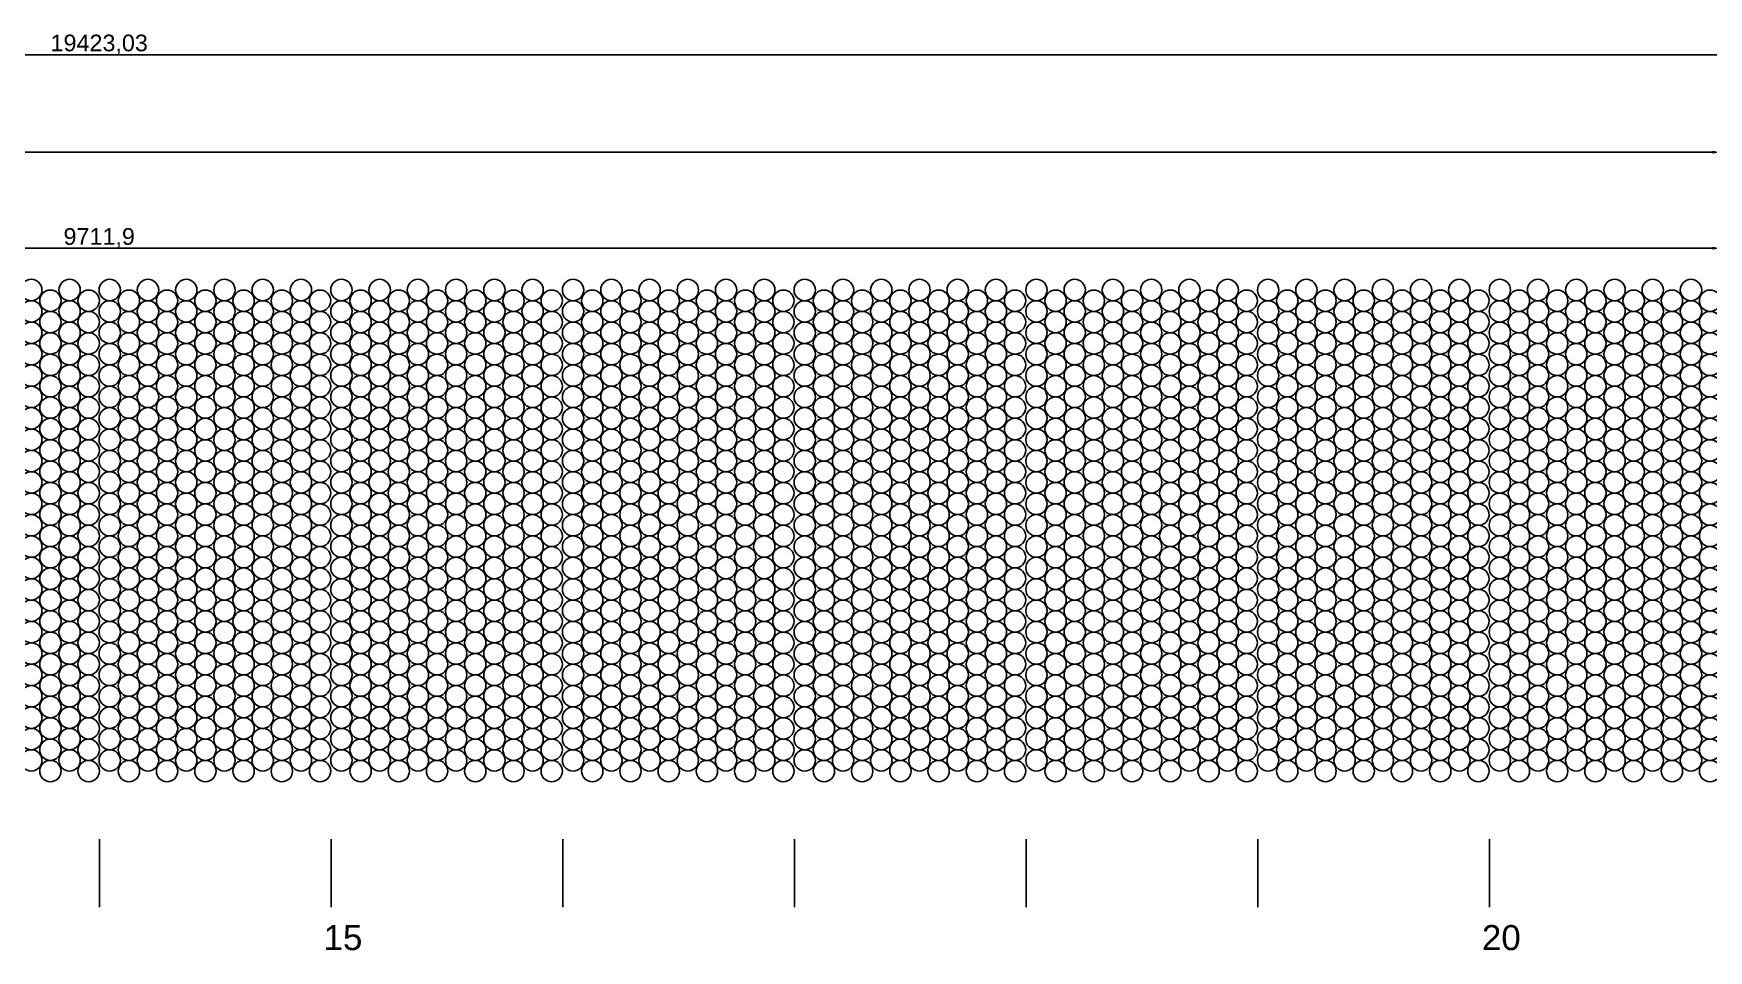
# Model space of a CAD drawing. Header units: millimetres. Extents: x -918 to 51042, y -35619 to 21649.
# Drawn here: x 12064 to 17080, y -26875 to -24131 of the extents above; entities that cross this region are included whole.
import ezdxf

# ---------------------------------------------------------------- set-up
doc = ezdxf.new("R2010")
doc.units = ezdxf.units.MM
doc.layers.add('для лазера', color=7, linetype='Continuous')
doc.styles.get("Standard").update_dxf_attribs({"font": 'arial.ttf'})
doc.dimstyles.new('ISO-25', dxfattribs={"dimtxt": 2.5, "dimasz": 2.5, "dimexe": 1.25, "dimexo": 0.625, "dimtad": 1, "dimtxsty": 'Standard', "dimcen": 2.5, "dimadec": 0, "dimazin": 0, "dimtfac": 1, "dimtmove": 0, "dimatfit": 3, "dimfxl": 1, "dimarcsym": 0})

# ---------------------------------------------------------------- blocks, each defined once
blk = doc.blocks.new('*D32')
at = {"layer": 'Defpoints', "color": 0, "transparency": 16777216}
for p in [(17116.5, -24773.3), (7404.6, -24898.4), (17116.5, -24930.5)]:
    blk.add_point(p, dxfattribs=at)
at = {"layer": 'для лазера', "color": 0, "lineweight": -2, "transparency": 16777216}
for p, q in [((7404.6, -24897.7), (7404.6, -24772.1)), ((7429.6, -24773.3), (17091.5, -24773.3)), ((17116.5, -24929.8), (17116.5, -24772.1))]:
    blk.add_line(p, q, dxfattribs=at)
at = {"layer": 'для лазера', "color": 0, "transparency": 16777216}
for points in [[(7429.6, -24769.2), (7429.6, -24777.5), (7404.6, -24773.3)], [(17091.5, -24769.2), (17091.5, -24777.5), (17116.5, -24773.3)]]:
    blk.add_solid(points, dxfattribs=at)
at = {"layer": 'для лазера', "color": 0, "transparency": 16777216, "insert": (12260.5, -24742.7), "char_height": 50, "attachment_point": 5}
blk.add_mtext('9711,9', dxfattribs=at)
blk = doc.blocks.new('*D33')
at = {"layer": 'Defpoints', "color": 0, "transparency": 16777216}
for p in [(2549, -24486.1), (2549, -24898.3), (17116.5, -24930.4)]:
    blk.add_point(p, dxfattribs=at)
at = {"layer": 'для лазера', "color": 0, "lineweight": -2, "transparency": 16777216}
for p, q in [((2549, -24897.7), (2549, -24484.8)), ((17091.5, -24486.1), (2574, -24486.1)), ((17116.5, -24929.7), (17116.5, -24484.8))]:
    blk.add_line(p, q, dxfattribs=at)
at = {"layer": 'для лазера', "color": 0, "transparency": 16777216}
for points in [[(2574, -24481.9), (2574, -24490.2), (2549, -24486.1)], [(17091.5, -24481.9), (17091.5, -24490.2), (17116.5, -24486.1)]]:
    blk.add_solid(points, dxfattribs=at)
at = {"layer": 'для лазера', "color": 0, "transparency": 16777216, "insert": (9832.7, -24455.4), "char_height": 50, "attachment_point": 5}
blk.add_mtext('14567,46', dxfattribs=at)
blk = doc.blocks.new('*D37')
at = {"layer": 'Defpoints', "color": 0, "transparency": 16777216}
for p in [(2549, -24194.1), (2549, -24898.3), (21972, -24930.4)]:
    blk.add_point(p, dxfattribs=at)
at = {"layer": 'для лазера', "color": 0, "lineweight": -2, "transparency": 16777216}
for p, q in [((2549, -24897.7), (2549, -24192.9)), ((21947, -24194.1), (2574, -24194.1)), ((21972, -24929.7), (21972, -24192.9))]:
    blk.add_line(p, q, dxfattribs=at)
at = {"layer": 'для лазера', "color": 0, "transparency": 16777216}
for points in [[(2574, -24190), (2574, -24198.3), (2549, -24194.1)], [(21947, -24190), (21947, -24198.3), (21972, -24194.1)]]:
    blk.add_solid(points, dxfattribs=at)
at = {"layer": 'для лазера', "color": 0, "transparency": 16777216, "insert": (12260.5, -24163.5), "char_height": 50, "attachment_point": 5}
blk.add_mtext('19423,03', dxfattribs=at)

msp = doc.modelspace()

# ---------------------------------------------------------------- linework, layer by layer
at = {"layer": 'для лазера'}
for p, q in [((12261.664, -26541.836), (12261.664, -26745.308)), ((12955.425, -26541.836), (12955.425, -26745.308)), ((13649.187, -26541.836), (13649.187, -26745.308)), ((14342.949, -26541.836), (14342.949, -26745.308)), ((15036.71, -26541.836), (15036.71, -26745.308)), ((15730.472, -26541.836), (15730.472, -26745.308)), ((16424.234, -26541.836), (16424.234, -26745.308))]:
    msp.add_line(p, q, dxfattribs=at)
at = {"layer": 'для лазера', "color": 30, "true_color": 0xf26722}
for centre in [(12057.136, -24898.364), (12171.636, -24898.364), (12292.131, -24898.364), (12406.631, -24898.364), (12521.131, -24898.364), (12635.631, -24898.364), (12750.131, -24898.364), (12864.631, -24898.364), (12985.893, -24898.364), (13100.393, -24898.364), (13214.893, -24898.364), (13329.393, -24898.364), (13443.893, -24898.364), (13558.393, -24898.364), (13679.654, -24898.364), (13794.154, -24898.364), (13908.654, -24898.364), (14023.154, -24898.364), (14137.654, -24898.364), (14252.154, -24898.364), (14373.416, -24898.364), (14487.916, -24898.364), (14602.416, -24898.364), (14716.916, -24898.364), (14831.416, -24898.364), (14945.916, -24898.364), (15067.178, -24898.364), (15181.678, -24898.364), (15296.178, -24898.364), (15410.678, -24898.364), (15525.178, -24898.364), (15639.678, -24898.364), (15760.939, -24898.364), (15875.439, -24898.364), (15989.939, -24898.364), (16104.439, -24898.364), (16218.939, -24898.364), (16333.439, -24898.364), (16454.701, -24898.364), (16569.201, -24898.364), (16683.701, -24898.364), (16798.201, -24898.364), (16912.701, -24898.364), (17027.201, -24898.364), (12114.397, -24930.364), (12228.897, -24930.364), (12349.393, -24930.364), (12463.893, -24930.364), (12578.393, -24930.364), (12692.893, -24930.364), (12807.393, -24930.364), (12921.893, -24930.364), (13043.154, -24930.364), (13157.654, -24930.364), (13272.154, -24930.364), (13386.654, -24930.364), (13501.154, -24930.364), (13615.654, -24930.364), (13736.916, -24930.364), (13851.416, -24930.364), (13965.916, -24930.364), (14080.416, -24930.364), (14194.916, -24930.364), (14309.416, -24930.364), (14430.678, -24930.364), (14545.178, -24930.364), (14659.678, -24930.364), (14774.178, -24930.364), (14888.678, -24930.364), (15003.178, -24930.364), (15124.439, -24930.364), (15238.939, -24930.364), (15353.439, -24930.364), (15467.939, -24930.364), (15582.439, -24930.364), (15696.939, -24930.364), (15818.201, -24930.364), (15932.701, -24930.364), (16047.201, -24930.364), (16161.701, -24930.364), (16276.201, -24930.364), (16390.701, -24930.364), (16511.963, -24930.364), (16626.463, -24930.364), (16740.963, -24930.364), (16855.463, -24930.364), (16969.963, -24930.364), (17084.463, -24930.364), (12057.136, -24962.364), (12114.397, -24994.364), (12171.636, -24962.364), (12228.897, -24994.364), (12292.131, -24962.364), (12349.393, -24994.364), (12406.631, -24962.364), (12463.893, -24994.364), (12521.131, -24962.364), (12578.393, -24994.364), (12635.631, -24962.364), (12692.893, -24994.364), (12750.131, -24962.364), (12807.393, -24994.364), (12864.631, -24962.364), (12921.893, -24994.364), (12985.893, -24962.364), (13043.154, -24994.364), (13100.393, -24962.364), (13157.654, -24994.364), (13214.893, -24962.364), (13272.154, -24994.364), (13329.393, -24962.364), (13386.654, -24994.364), (13443.893, -24962.364), (13501.154, -24994.364), (13558.393, -24962.364), (13615.654, -24994.364), (13679.654, -24962.364), (13736.916, -24994.364), (13794.154, -24962.364), (13851.416, -24994.364), (13908.654, -24962.364), (13965.916, -24994.364), (14023.154, -24962.364), (14080.416, -24994.364), (14137.654, -24962.364), (14194.916, -24994.364), (14252.154, -24962.364), (14309.416, -24994.364), (14373.416, -24962.364), (14430.678, -24994.364), (14487.916, -24962.364), (14545.178, -24994.364), (14602.416, -24962.364), (14659.678, -24994.364), (14716.916, -24962.364), (14774.178, -24994.364), (14831.416, -24962.364), (14888.678, -24994.364), (14945.916, -24962.364), (15003.178, -24994.364), (15067.178, -24962.364), (15124.439, -24994.364), (15181.678, -24962.364), (15238.939, -24994.364), (15296.178, -24962.364), (15353.439, -24994.364), (15410.678, -24962.364), (15467.939, -24994.364), (15525.178, -24962.364), (15582.439, -24994.364), (15639.678, -24962.364), (15696.939, -24994.364), (15760.939, -24962.364), (15818.201, -24994.364), (15875.439, -24962.364), (15932.701, -24994.364), (15989.939, -24962.364), (16047.201, -24994.364), (16104.439, -24962.364), (16161.701, -24994.364), (16218.939, -24962.364), (16276.201, -24994.364), (16333.439, -24962.364), (16390.701, -24994.364), (16454.701, -24962.364), (16511.963, -24994.364), (16569.201, -24962.364), (16626.463, -24994.364), (16683.701, -24962.364), (16740.963, -24994.364), (16798.201, -24962.364), (16855.463, -24994.364), (16912.701, -24962.364), (16969.963, -24994.364), (17027.201, -24962.364), (17084.463, -24994.364), (12057.136, -25026.364), (12114.397, -25058.364), (12171.636, -25026.364), (12228.897, -25058.364), (12292.131, -25026.364), (12349.393, -25058.364), (12406.631, -25026.364), (12463.893, -25058.364), (12521.131, -25026.364), (12578.393, -25058.364), (12635.631, -25026.364), (12692.893, -25058.364), (12750.131, -25026.364), (12807.393, -25058.364), (12864.631, -25026.364), (12921.893, -25058.364), (12985.893, -25026.364), (13043.154, -25058.364), (13100.393, -25026.364), (13157.654, -25058.364), (13214.893, -25026.364), (13272.154, -25058.364), (13329.393, -25026.364), (13386.654, -25058.364), (13443.893, -25026.364), (13501.154, -25058.364), (13558.393, -25026.364), (13615.654, -25058.364), (13679.654, -25026.364), (13736.916, -25058.364), (13794.154, -25026.364), (13851.416, -25058.364), (13908.654, -25026.364), (13965.916, -25058.364), (14023.154, -25026.364), (14080.416, -25058.364), (14137.654, -25026.364), (14194.916, -25058.364), (14252.154, -25026.364), (14309.416, -25058.364), (14373.416, -25026.364), (14430.678, -25058.364), (14487.916, -25026.364), (14545.178, -25058.364), (14602.416, -25026.364), (14659.678, -25058.364), (14716.916, -25026.364), (14774.178, -25058.364), (14831.416, -25026.364), (14888.678, -25058.364), (14945.916, -25026.364), (15003.178, -25058.364), (15067.178, -25026.364), (15124.439, -25058.364), (15181.678, -25026.364), (15238.939, -25058.364), (15296.178, -25026.364), (15353.439, -25058.364), (15410.678, -25026.364), (15467.939, -25058.364), (15525.178, -25026.364), (15582.439, -25058.364), (15639.678, -25026.364), (15696.939, -25058.364), (15760.939, -25026.364), (15818.201, -25058.364), (15875.439, -25026.364), (15932.701, -25058.364), (15989.939, -25026.364), (16047.201, -25058.364), (16104.439, -25026.364), (16161.701, -25058.364), (16218.939, -25026.364), (16276.201, -25058.364), (16333.439, -25026.364), (16390.701, -25058.364), (16454.701, -25026.364), (16511.963, -25058.364), (16569.201, -25026.364), (16626.463, -25058.364), (16683.701, -25026.364), (16740.963, -25058.364), (16798.201, -25026.364), (16855.463, -25058.364), (16912.701, -25026.364), (16969.963, -25058.364), (17027.201, -25026.364), (17084.463, -25058.364), (12057.136, -25090.364), (12171.636, -25090.364), (12292.131, -25090.364), (12406.631, -25090.364), (12521.131, -25090.364), (12635.631, -25090.364), (12750.131, -25090.364), (12864.631, -25090.364), (12985.893, -25090.364), (13100.393, -25090.364), (13214.893, -25090.364), (13329.393, -25090.364), (13443.893, -25090.364), (13558.393, -25090.364), (13679.654, -25090.364), (13794.154, -25090.364), (13908.654, -25090.364), (14023.154, -25090.364), (14137.654, -25090.364), (14252.154, -25090.364), (14373.416, -25090.364), (14487.916, -25090.364), (14602.416, -25090.364), (14716.916, -25090.364), (14831.416, -25090.364), (14945.916, -25090.364), (15067.178, -25090.364), (15181.678, -25090.364), (15296.178, -25090.364), (15410.678, -25090.364), (15525.178, -25090.364), (15639.678, -25090.364), (15760.939, -25090.364), (15875.439, -25090.364), (15989.939, -25090.364), (16104.439, -25090.364), (16218.939, -25090.364), (16333.439, -25090.364), (16454.701, -25090.364), (16569.201, -25090.364), (16683.701, -25090.364), (16798.201, -25090.364), (16912.701, -25090.364), (17027.201, -25090.364), (12057.136, -25154.364), (12114.397, -25122.364), (12171.636, -25154.364), (12228.897, -25122.364), (12292.131, -25154.364), (12349.393, -25122.364), (12406.631, -25154.364), (12463.893, -25122.364), (12521.131, -25154.364), (12578.393, -25122.364), (12635.631, -25154.364), (12692.893, -25122.364), (12750.131, -25154.364), (12807.393, -25122.364), (12864.631, -25154.364), (12921.893, -25122.364), (12985.893, -25154.364), (13043.154, -25122.364), (13100.393, -25154.364), (13157.654, -25122.364), (13214.893, -25154.364), (13272.154, -25122.364), (13329.393, -25154.364), (13386.654, -25122.364), (13443.893, -25154.364), (13501.154, -25122.364), (13558.393, -25154.364), (13615.654, -25122.364), (13679.654, -25154.364), (13736.916, -25122.364), (13794.154, -25154.364), (13851.416, -25122.364), (13908.654, -25154.364), (13965.916, -25122.364), (14023.154, -25154.364), (14080.416, -25122.364), (14137.654, -25154.364), (14194.916, -25122.364), (14252.154, -25154.364), (14309.416, -25122.364), (14373.416, -25154.364), (14430.678, -25122.364), (14487.916, -25154.364), (14545.178, -25122.364), (14602.416, -25154.364), (14659.678, -25122.364), (14716.916, -25154.364), (14774.178, -25122.364), (14831.416, -25154.364), (14888.678, -25122.364), (14945.916, -25154.364), (15003.178, -25122.364), (15067.178, -25154.364), (15124.439, -25122.364), (15181.678, -25154.364), (15238.939, -25122.364), (15296.178, -25154.364), (15353.439, -25122.364), (15410.678, -25154.364), (15467.939, -25122.364), (15525.178, -25154.364), (15582.439, -25122.364), (15639.678, -25154.364), (15696.939, -25122.364), (15760.939, -25154.364), (15818.201, -25122.364), (15875.439, -25154.364), (15932.701, -25122.364), (15989.939, -25154.364), (16047.201, -25122.364), (16104.439, -25154.364), (16161.701, -25122.364), (16218.939, -25154.364), (16276.201, -25122.364), (16333.439, -25154.364), (16390.701, -25122.364), (16454.701, -25154.364), (16511.963, -25122.364), (16569.201, -25154.364), (16626.463, -25122.364), (16683.701, -25154.364), (16740.963, -25122.364), (16798.201, -25154.364), (16855.463, -25122.364), (16912.701, -25154.364), (16969.963, -25122.364), (17027.201, -25154.364), (17084.463, -25122.364), (12114.397, -25186.364), (12228.897, -25186.364), (12349.393, -25186.364), (12463.893, -25186.364), (12578.393, -25186.364), (12692.893, -25186.364), (12807.393, -25186.364), (12921.893, -25186.364), (13043.154, -25186.364), (13157.654, -25186.364), (13272.154, -25186.364), (13386.654, -25186.364), (13501.154, -25186.364), (13615.654, -25186.364), (13736.916, -25186.364), (13851.416, -25186.364), (13965.916, -25186.364), (14080.416, -25186.364), (14194.916, -25186.364), (14309.416, -25186.364), (14430.678, -25186.364), (14545.178, -25186.364), (14659.678, -25186.364), (14774.178, -25186.364), (14888.678, -25186.364), (15003.178, -25186.364), (15124.439, -25186.364), (15238.939, -25186.364), (15353.439, -25186.364), (15467.939, -25186.364), (15582.439, -25186.364), (15696.939, -25186.364), (15818.201, -25186.364), (15932.701, -25186.364), (16047.201, -25186.364), (16161.701, -25186.364), (16276.201, -25186.364), (16390.701, -25186.364), (16511.963, -25186.364), (16626.463, -25186.364), (16740.963, -25186.364), (16855.463, -25186.364), (16969.963, -25186.364), (17084.463, -25186.364), (12057.136, -25218.364), (12114.397, -25250.364), (12171.636, -25218.364), (12228.897, -25250.364), (12292.131, -25218.364), (12349.393, -25250.364), (12406.631, -25218.364), (12463.893, -25250.364), (12521.131, -25218.364), (12578.393, -25250.364), (12635.631, -25218.364), (12692.893, -25250.364), (12750.131, -25218.364), (12807.393, -25250.364), (12864.631, -25218.364), (12921.893, -25250.364), (12985.893, -25218.364), (13043.154, -25250.364), (13100.393, -25218.364), (13157.654, -25250.364), (13214.893, -25218.364), (13272.154, -25250.364), (13329.393, -25218.364), (13386.654, -25250.364), (13443.893, -25218.364), (13501.154, -25250.364), (13558.393, -25218.364), (13615.654, -25250.364), (13679.654, -25218.364), (13736.916, -25250.364), (13794.154, -25218.364), (13851.416, -25250.364), (13908.654, -25218.364), (13965.916, -25250.364), (14023.154, -25218.364), (14080.416, -25250.364), (14137.654, -25218.364), (14194.916, -25250.364), (14252.154, -25218.364), (14309.416, -25250.364), (14373.416, -25218.364), (14430.678, -25250.364), (14487.916, -25218.364), (14545.178, -25250.364), (14602.416, -25218.364), (14659.678, -25250.364), (14716.916, -25218.364), (14774.178, -25250.364), (14831.416, -25218.364), (14888.678, -25250.364), (14945.916, -25218.364), (15003.178, -25250.364), (15067.178, -25218.364), (15124.439, -25250.364), (15181.678, -25218.364), (15238.939, -25250.364), (15296.178, -25218.364), (15353.439, -25250.364), (15410.678, -25218.364), (15467.939, -25250.364), (15525.178, -25218.364), (15582.439, -25250.364), (15639.678, -25218.364), (15696.939, -25250.364), (15760.939, -25218.364), (15818.201, -25250.364), (15875.439, -25218.364), (15932.701, -25250.364), (15989.939, -25218.364), (16047.201, -25250.364), (16104.439, -25218.364), (16161.701, -25250.364), (16218.939, -25218.364), (16276.201, -25250.364), (16333.439, -25218.364), (16390.701, -25250.364), (16454.701, -25218.364), (16511.963, -25250.364), (16569.201, -25218.364), (16626.463, -25250.364), (16683.701, -25218.364), (16740.963, -25250.364), (16798.201, -25218.364), (16855.463, -25250.364), (16912.701, -25218.364), (16969.963, -25250.364), (17027.201, -25218.364), (17084.463, -25250.364), (12057.136, -25282.364), (12171.636, -25282.364), (12292.131, -25282.364), (12406.631, -25282.364), (12521.131, -25282.364), (12635.631, -25282.364), (12750.131, -25282.364), (12864.631, -25282.364), (12985.893, -25282.364), (13100.393, -25282.364), (13214.893, -25282.364), (13329.393, -25282.364), (13443.893, -25282.364), (13558.393, -25282.364), (13679.654, -25282.364), (13794.154, -25282.364), (13908.654, -25282.364), (14023.154, -25282.364), (14137.654, -25282.364), (14252.154, -25282.364), (14373.416, -25282.364), (14487.916, -25282.364), (14602.416, -25282.364), (14716.916, -25282.364), (14831.416, -25282.364), (14945.916, -25282.364), (15067.178, -25282.364), (15181.678, -25282.364), (15296.178, -25282.364), (15410.678, -25282.364), (15525.178, -25282.364), (15639.678, -25282.364), (15760.939, -25282.364), (15875.439, -25282.364), (15989.939, -25282.364), (16104.439, -25282.364), (16218.939, -25282.364), (16333.439, -25282.364), (16454.701, -25282.364), (16569.201, -25282.364), (16683.701, -25282.364), (16798.201, -25282.364), (16912.701, -25282.364), (17027.201, -25282.364), (12057.136, -25346.364), (12114.397, -25314.364), (12171.636, -25346.364), (12228.897, -25314.364), (12292.131, -25346.364), (12349.393, -25314.364), (12406.631, -25346.364), (12463.893, -25314.364), (12521.131, -25346.364), (12578.393, -25314.364), (12635.631, -25346.364), (12692.893, -25314.364), (12750.131, -25346.364), (12807.393, -25314.364), (12864.631, -25346.364), (12921.893, -25314.364), (12985.893, -25346.364), (13043.154, -25314.364), (13100.393, -25346.364), (13157.654, -25314.364), (13214.893, -25346.364), (13272.154, -25314.364), (13329.393, -25346.364), (13386.654, -25314.364), (13443.893, -25346.364), (13501.154, -25314.364), (13558.393, -25346.364), (13615.654, -25314.364), (13679.654, -25346.364), (13736.916, -25314.364), (13794.154, -25346.364), (13851.416, -25314.364), (13908.654, -25346.364), (13965.916, -25314.364), (14023.154, -25346.364), (14080.416, -25314.364), (14137.654, -25346.364), (14194.916, -25314.364), (14252.154, -25346.364), (14309.416, -25314.364), (14373.416, -25346.364), (14430.678, -25314.364), (14487.916, -25346.364), (14545.178, -25314.364), (14602.416, -25346.364), (14659.678, -25314.364), (14716.916, -25346.364), (14774.178, -25314.364), (14831.416, -25346.364), (14888.678, -25314.364), (14945.916, -25346.364), (15003.178, -25314.364), (15067.178, -25346.364), (15124.439, -25314.364), (15181.678, -25346.364), (15238.939, -25314.364), (15296.178, -25346.364), (15353.439, -25314.364), (15410.678, -25346.364), (15467.939, -25314.364), (15525.178, -25346.364), (15582.439, -25314.364), (15639.678, -25346.364), (15696.939, -25314.364), (15760.939, -25346.364), (15818.201, -25314.364), (15875.439, -25346.364), (15932.701, -25314.364), (15989.939, -25346.364), (16047.201, -25314.364), (16104.439, -25346.364), (16161.701, -25314.364), (16218.939, -25346.364), (16276.201, -25314.364), (16333.439, -25346.364), (16390.701, -25314.364), (16454.701, -25346.364), (16511.963, -25314.364), (16569.201, -25346.364), (16626.463, -25314.364), (16683.701, -25346.364), (16740.963, -25314.364), (16798.201, -25346.364), (16855.463, -25314.364), (16912.701, -25346.364), (16969.963, -25314.364), (17027.201, -25346.364), (17084.463, -25314.364), (12057.136, -25410.364), (12114.397, -25378.364), (12171.636, -25410.364), (12228.897, -25378.364), (12292.131, -25410.364), (12349.393, -25378.364), (12406.631, -25410.364), (12463.893, -25378.364), (12521.131, -25410.364), (12578.393, -25378.364), (12635.631, -25410.364), (12692.893, -25378.364), (12750.131, -25410.364), (12807.393, -25378.364), (12864.631, -25410.364), (12921.893, -25378.364), (12985.893, -25410.364), (13043.154, -25378.364), (13100.393, -25410.364), (13157.654, -25378.364), (13214.893, -25410.364), (13272.154, -25378.364), (13329.393, -25410.364), (13386.654, -25378.364), (13443.893, -25410.364), (13501.154, -25378.364), (13558.393, -25410.364), (13615.654, -25378.364), (13679.654, -25410.364), (13736.916, -25378.364), (13794.154, -25410.364), (13851.416, -25378.364), (13908.654, -25410.364), (13965.916, -25378.364), (14023.154, -25410.364), (14080.416, -25378.364), (14137.654, -25410.364), (14194.916, -25378.364), (14252.154, -25410.364), (14309.416, -25378.364), (14373.416, -25410.364), (14430.678, -25378.364), (14487.916, -25410.364), (14545.178, -25378.364), (14602.416, -25410.364), (14659.678, -25378.364), (14716.916, -25410.364), (14774.178, -25378.364), (14831.416, -25410.364), (14888.678, -25378.364), (14945.916, -25410.364), (15003.178, -25378.364), (15067.178, -25410.364), (15124.439, -25378.364), (15181.678, -25410.364), (15238.939, -25378.364), (15296.178, -25410.364), (15353.439, -25378.364), (15410.678, -25410.364), (15467.939, -25378.364), (15525.178, -25410.364), (15582.439, -25378.364), (15639.678, -25410.364), (15696.939, -25378.364), (15760.939, -25410.364), (15818.201, -25378.364), (15875.439, -25410.364), (15932.701, -25378.364), (15989.939, -25410.364), (16047.201, -25378.364), (16104.439, -25410.364), (16161.701, -25378.364), (16218.939, -25410.364), (16276.201, -25378.364), (16333.439, -25410.364), (16390.701, -25378.364), (16454.701, -25410.364), (16511.963, -25378.364), (16569.201, -25410.364), (16626.463, -25378.364), (16683.701, -25410.364), (16740.963, -25378.364), (16798.201, -25410.364), (16855.463, -25378.364), (16912.701, -25410.364), (16969.963, -25378.364), (17027.201, -25410.364), (17084.463, -25378.364), (12114.397, -25442.364), (12228.897, -25442.364), (12349.393, -25442.364), (12463.893, -25442.364), (12578.393, -25442.364), (12692.893, -25442.364), (12807.393, -25442.364), (12921.893, -25442.364), (13043.154, -25442.364), (13157.654, -25442.364), (13272.154, -25442.364), (13386.654, -25442.364), (13501.154, -25442.364), (13615.654, -25442.364), (13736.916, -25442.364), (13851.416, -25442.364), (13965.916, -25442.364), (14080.416, -25442.364), (14194.916, -25442.364), (14309.416, -25442.364), (14430.678, -25442.364), (14545.178, -25442.364), (14659.678, -25442.364), (14774.178, -25442.364), (14888.678, -25442.364), (15003.178, -25442.364), (15124.439, -25442.364), (15238.939, -25442.364), (15353.439, -25442.364), (15467.939, -25442.364), (15582.439, -25442.364), (15696.939, -25442.364), (15818.201, -25442.364), (15932.701, -25442.364), (16047.201, -25442.364), (16161.701, -25442.364), (16276.201, -25442.364), (16390.701, -25442.364), (16511.963, -25442.364), (16626.463, -25442.364), (16740.963, -25442.364), (16855.463, -25442.364), (16969.963, -25442.364), (17084.463, -25442.364), (12057.136, -25474.364), (12114.397, -25506.364), (12171.636, -25474.364), (12228.897, -25506.364), (12292.131, -25474.364), (12349.393, -25506.364), (12406.631, -25474.364), (12463.893, -25506.364), (12521.131, -25474.364), (12578.393, -25506.364), (12635.631, -25474.364), (12692.893, -25506.364), (12750.131, -25474.364), (12807.393, -25506.364), (12864.631, -25474.364), (12921.893, -25506.364), (12985.893, -25474.364), (13043.154, -25506.364), (13100.393, -25474.364), (13157.654, -25506.364), (13214.893, -25474.364), (13272.154, -25506.364), (13329.393, -25474.364), (13386.654, -25506.364), (13443.893, -25474.364), (13501.154, -25506.364), (13558.393, -25474.364), (13615.654, -25506.364), (13679.654, -25474.364), (13736.916, -25506.364), (13794.154, -25474.364), (13851.416, -25506.364), (13908.654, -25474.364), (13965.916, -25506.364), (14023.154, -25474.364), (14080.416, -25506.364), (14137.654, -25474.364), (14194.916, -25506.364), (14252.154, -25474.364), (14309.416, -25506.364), (14373.416, -25474.364), (14430.678, -25506.364), (14487.916, -25474.364), (14545.178, -25506.364), (14602.416, -25474.364), (14659.678, -25506.364), (14716.916, -25474.364), (14774.178, -25506.364), (14831.416, -25474.364), (14888.678, -25506.364), (14945.916, -25474.364), (15003.178, -25506.364), (15067.178, -25474.364), (15124.439, -25506.364), (15181.678, -25474.364), (15238.939, -25506.364), (15296.178, -25474.364), (15353.439, -25506.364), (15410.678, -25474.364), (15467.939, -25506.364), (15525.178, -25474.364), (15582.439, -25506.364), (15639.678, -25474.364), (15696.939, -25506.364), (15760.939, -25474.364), (15818.201, -25506.364), (15875.439, -25474.364), (15932.701, -25506.364), (15989.939, -25474.364), (16047.201, -25506.364), (16104.439, -25474.364), (16161.701, -25506.364), (16218.939, -25474.364), (16276.201, -25506.364), (16333.439, -25474.364), (16390.701, -25506.364), (16454.701, -25474.364), (16511.963, -25506.364), (16569.201, -25474.364), (16626.463, -25506.364), (16683.701, -25474.364), (16740.963, -25506.364), (16798.201, -25474.364), (16855.463, -25506.364), (16912.701, -25474.364), (16969.963, -25506.364), (17027.201, -25474.364), (17084.463, -25506.364), (12057.136, -25538.364), (12171.636, -25538.364), (12292.131, -25538.364), (12406.631, -25538.364), (12521.131, -25538.364), (12635.631, -25538.364), (12750.131, -25538.364), (12864.631, -25538.364), (12985.893, -25538.364), (13100.393, -25538.364), (13214.893, -25538.364), (13329.393, -25538.364), (13443.893, -25538.364), (13558.393, -25538.364), (13679.654, -25538.364), (13794.154, -25538.364), (13908.654, -25538.364), (14023.154, -25538.364), (14137.654, -25538.364), (14252.154, -25538.364), (14373.416, -25538.364), (14487.916, -25538.364), (14602.416, -25538.364), (14716.916, -25538.364), (14831.416, -25538.364), (14945.916, -25538.364), (15067.178, -25538.364), (15181.678, -25538.364), (15296.178, -25538.364), (15410.678, -25538.364), (15525.178, -25538.364), (15639.678, -25538.364), (15760.939, -25538.364), (15875.439, -25538.364), (15989.939, -25538.364), (16104.439, -25538.364), (16218.939, -25538.364), (16333.439, -25538.364), (16454.701, -25538.364), (16569.201, -25538.364), (16683.701, -25538.364), (16798.201, -25538.364), (16912.701, -25538.364), (17027.201, -25538.364), (12057.136, -25602.364), (12114.397, -25570.364), (12171.636, -25602.364), (12228.897, -25570.364), (12292.131, -25602.364), (12349.393, -25570.364), (12406.631, -25602.364), (12463.893, -25570.364), (12521.131, -25602.364), (12578.393, -25570.364), (12635.631, -25602.364), (12692.893, -25570.364), (12750.131, -25602.364), (12807.393, -25570.364), (12864.631, -25602.364), (12921.893, -25570.364), (12985.893, -25602.364), (13043.154, -25570.364), (13100.393, -25602.364), (13157.654, -25570.364), (13214.893, -25602.364), (13272.154, -25570.364), (13329.393, -25602.364), (13386.654, -25570.364), (13443.893, -25602.364), (13501.154, -25570.364), (13558.393, -25602.364), (13615.654, -25570.364), (13679.654, -25602.364), (13736.916, -25570.364), (13794.154, -25602.364), (13851.416, -25570.364), (13908.654, -25602.364), (13965.916, -25570.364), (14023.154, -25602.364), (14080.416, -25570.364), (14137.654, -25602.364), (14194.916, -25570.364), (14252.154, -25602.364), (14309.416, -25570.364), (14373.416, -25602.364), (14430.678, -25570.364), (14487.916, -25602.364), (14545.178, -25570.364), (14602.416, -25602.364), (14659.678, -25570.364), (14716.916, -25602.364), (14774.178, -25570.364), (14831.416, -25602.364), (14888.678, -25570.364), (14945.916, -25602.364), (15003.178, -25570.364), (15067.178, -25602.364), (15124.439, -25570.364), (15181.678, -25602.364), (15238.939, -25570.364), (15296.178, -25602.364), (15353.439, -25570.364), (15410.678, -25602.364), (15467.939, -25570.364), (15525.178, -25602.364), (15582.439, -25570.364), (15639.678, -25602.364), (15696.939, -25570.364), (15760.939, -25602.364), (15818.201, -25570.364), (15875.439, -25602.364), (15932.701, -25570.364), (15989.939, -25602.364), (16047.201, -25570.364), (16104.439, -25602.364), (16161.701, -25570.364), (16218.939, -25602.364), (16276.201, -25570.364), (16333.439, -25602.364), (16390.701, -25570.364), (16454.701, -25602.364), (16511.963, -25570.364), (16569.201, -25602.364), (16626.463, -25570.364), (16683.701, -25602.364), (16740.963, -25570.364), (16798.201, -25602.364), (16855.463, -25570.364), (16912.701, -25602.364), (16969.963, -25570.364), (17027.201, -25602.364), (17084.463, -25570.364), (12114.397, -25634.364), (12228.897, -25634.364), (12349.393, -25634.364), (12463.893, -25634.364), (12578.393, -25634.364), (12692.893, -25634.364), (12807.393, -25634.364), (12921.893, -25634.364), (13043.154, -25634.364), (13157.654, -25634.364), (13272.154, -25634.364), (13386.654, -25634.364), (13501.154, -25634.364), (13615.654, -25634.364), (13736.916, -25634.364), (13851.416, -25634.364), (13965.916, -25634.364), (14080.416, -25634.364), (14194.916, -25634.364), (14309.416, -25634.364), (14430.678, -25634.364), (14545.178, -25634.364), (14659.678, -25634.364), (14774.178, -25634.364), (14888.678, -25634.364), (15003.178, -25634.364), (15124.439, -25634.364), (15238.939, -25634.364), (15353.439, -25634.364), (15467.939, -25634.364), (15582.439, -25634.364), (15696.939, -25634.364), (15818.201, -25634.364), (15932.701, -25634.364), (16047.201, -25634.364), (16161.701, -25634.364), (16276.201, -25634.364), (16390.701, -25634.364), (16511.963, -25634.364), (16626.463, -25634.364), (16740.963, -25634.364), (16855.463, -25634.364), (16969.963, -25634.364), (17084.463, -25634.364), (12057.136, -25666.364), (12114.397, -25698.364), (12171.636, -25666.364), (12228.897, -25698.364), (12292.131, -25666.364), (12349.393, -25698.364), (12406.631, -25666.364), (12463.893, -25698.364), (12521.131, -25666.364), (12578.393, -25698.364), (12635.631, -25666.364), (12692.893, -25698.364), (12750.131, -25666.364), (12807.393, -25698.364), (12864.631, -25666.364), (12921.893, -25698.364), (12985.893, -25666.364), (13043.154, -25698.364), (13100.393, -25666.364), (13157.654, -25698.364), (13214.893, -25666.364), (13272.154, -25698.364), (13329.393, -25666.364), (13386.654, -25698.364), (13443.893, -25666.364), (13501.154, -25698.364), (13558.393, -25666.364), (13615.654, -25698.364), (13679.654, -25666.364), (13736.916, -25698.364), (13794.154, -25666.364), (13851.416, -25698.364), (13908.654, -25666.364), (13965.916, -25698.364), (14023.154, -25666.364), (14080.416, -25698.364), (14137.654, -25666.364), (14194.916, -25698.364), (14252.154, -25666.364), (14309.416, -25698.364), (14373.416, -25666.364), (14430.678, -25698.364), (14487.916, -25666.364), (14545.178, -25698.364), (14602.416, -25666.364), (14659.678, -25698.364), (14716.916, -25666.364), (14774.178, -25698.364), (14831.416, -25666.364), (14888.678, -25698.364), (14945.916, -25666.364), (15003.178, -25698.364), (15067.178, -25666.364), (15124.439, -25698.364), (15181.678, -25666.364), (15238.939, -25698.364), (15296.178, -25666.364), (15353.439, -25698.364), (15410.678, -25666.364), (15467.939, -25698.364), (15525.178, -25666.364), (15582.439, -25698.364), (15639.678, -25666.364), (15696.939, -25698.364), (15760.939, -25666.364), (15818.201, -25698.364), (15875.439, -25666.364), (15932.701, -25698.364), (15989.939, -25666.364), (16047.201, -25698.364), (16104.439, -25666.364), (16161.701, -25698.364), (16218.939, -25666.364), (16276.201, -25698.364), (16333.439, -25666.364), (16390.701, -25698.364), (16454.701, -25666.364), (16511.963, -25698.364), (16569.201, -25666.364), (16626.463, -25698.364), (16683.701, -25666.364), (16740.963, -25698.364), (16798.201, -25666.364), (16855.463, -25698.364), (16912.701, -25666.364), (16969.963, -25698.364), (17027.201, -25666.364), (17084.463, -25698.364), (12057.136, -25730.364), (12114.397, -25762.364), (12171.636, -25730.364), (12228.897, -25762.364), (12292.131, -25730.364), (12349.393, -25762.364), (12406.631, -25730.364), (12463.893, -25762.364), (12521.131, -25730.364), (12578.393, -25762.364), (12635.631, -25730.364), (12692.893, -25762.364), (12750.131, -25730.364), (12807.393, -25762.364), (12864.631, -25730.364), (12921.893, -25762.364), (12985.893, -25730.364), (13043.154, -25762.364), (13100.393, -25730.364), (13157.654, -25762.364), (13214.893, -25730.364), (13272.154, -25762.364), (13329.393, -25730.364), (13386.654, -25762.364), (13443.893, -25730.364), (13501.154, -25762.364), (13558.393, -25730.364), (13615.654, -25762.364), (13679.654, -25730.364), (13736.916, -25762.364), (13794.154, -25730.364), (13851.416, -25762.364), (13908.654, -25730.364), (13965.916, -25762.364), (14023.154, -25730.364), (14080.416, -25762.364), (14137.654, -25730.364), (14194.916, -25762.364), (14252.154, -25730.364), (14309.416, -25762.364), (14373.416, -25730.364), (14430.678, -25762.364), (14487.916, -25730.364), (14545.178, -25762.364), (14602.416, -25730.364), (14659.678, -25762.364), (14716.916, -25730.364), (14774.178, -25762.364), (14831.416, -25730.364), (14888.678, -25762.364), (14945.916, -25730.364), (15003.178, -25762.364), (15067.178, -25730.364), (15124.439, -25762.364), (15181.678, -25730.364), (15238.939, -25762.364), (15296.178, -25730.364), (15353.439, -25762.364), (15410.678, -25730.364), (15467.939, -25762.364), (15525.178, -25730.364), (15582.439, -25762.364), (15639.678, -25730.364), (15696.939, -25762.364), (15760.939, -25730.364), (15818.201, -25762.364), (15875.439, -25730.364), (15932.701, -25762.364), (15989.939, -25730.364), (16047.201, -25762.364), (16104.439, -25730.364), (16161.701, -25762.364), (16218.939, -25730.364), (16276.201, -25762.364), (16333.439, -25730.364), (16390.701, -25762.364), (16454.701, -25730.364), (16511.963, -25762.364), (16569.201, -25730.364), (16626.463, -25762.364), (16683.701, -25730.364), (16740.963, -25762.364), (16798.201, -25730.364), (16855.463, -25762.364), (16912.701, -25730.364), (16969.963, -25762.364), (17027.201, -25730.364), (17084.463, -25762.364), (12057.136, -25794.364), (12171.636, -25794.364), (12292.131, -25794.364), (12406.631, -25794.364), (12521.131, -25794.364), (12635.631, -25794.364), (12750.131, -25794.364), (12864.631, -25794.364), (12985.893, -25794.364), (13100.393, -25794.364), (13214.893, -25794.364), (13329.393, -25794.364), (13443.893, -25794.364), (13558.393, -25794.364), (13679.654, -25794.364), (13794.154, -25794.364), (13908.654, -25794.364), (14023.154, -25794.364), (14137.654, -25794.364), (14252.154, -25794.364), (14373.416, -25794.364), (14487.916, -25794.364), (14602.416, -25794.364), (14716.916, -25794.364), (14831.416, -25794.364), (14945.916, -25794.364), (15067.178, -25794.364), (15181.678, -25794.364), (15296.178, -25794.364), (15410.678, -25794.364), (15525.178, -25794.364), (15639.678, -25794.364), (15760.939, -25794.364), (15875.439, -25794.364), (15989.939, -25794.364), (16104.439, -25794.364), (16218.939, -25794.364), (16333.439, -25794.364), (16454.701, -25794.364), (16569.201, -25794.364), (16683.701, -25794.364), (16798.201, -25794.364), (16912.701, -25794.364), (17027.201, -25794.364), (12057.136, -25858.364), (12114.397, -25826.364), (12171.636, -25858.364), (12228.897, -25826.364), (12292.131, -25858.364), (12349.393, -25826.364), (12406.631, -25858.364), (12463.893, -25826.364), (12521.131, -25858.364), (12578.393, -25826.364), (12635.631, -25858.364), (12692.893, -25826.364), (12750.131, -25858.364), (12807.393, -25826.364), (12864.631, -25858.364), (12921.893, -25826.364), (12985.893, -25858.364), (13043.154, -25826.364), (13100.393, -25858.364), (13157.654, -25826.364), (13214.893, -25858.364), (13272.154, -25826.364), (13329.393, -25858.364), (13386.654, -25826.364), (13443.893, -25858.364), (13501.154, -25826.364), (13558.393, -25858.364), (13615.654, -25826.364), (13679.654, -25858.364), (13736.916, -25826.364), (13794.154, -25858.364), (13851.416, -25826.364), (13908.654, -25858.364), (13965.916, -25826.364), (14023.154, -25858.364), (14080.416, -25826.364), (14137.654, -25858.364), (14194.916, -25826.364), (14252.154, -25858.364), (14309.416, -25826.364), (14373.416, -25858.364), (14430.678, -25826.364), (14487.916, -25858.364), (14545.178, -25826.364), (14602.416, -25858.364), (14659.678, -25826.364), (14716.916, -25858.364), (14774.178, -25826.364), (14831.416, -25858.364), (14888.678, -25826.364), (14945.916, -25858.364), (15003.178, -25826.364), (15067.178, -25858.364), (15124.439, -25826.364), (15181.678, -25858.364), (15238.939, -25826.364), (15296.178, -25858.364), (15353.439, -25826.364), (15410.678, -25858.364), (15467.939, -25826.364), (15525.178, -25858.364), (15582.439, -25826.364), (15639.678, -25858.364), (15696.939, -25826.364), (15760.939, -25858.364), (15818.201, -25826.364), (15875.439, -25858.364), (15932.701, -25826.364), (15989.939, -25858.364), (16047.201, -25826.364), (16104.439, -25858.364), (16161.701, -25826.364), (16218.939, -25858.364), (16276.201, -25826.364), (16333.439, -25858.364), (16390.701, -25826.364), (16454.701, -25858.364), (16511.963, -25826.364), (16569.201, -25858.364), (16626.463, -25826.364), (16683.701, -25858.364), (16740.963, -25826.364), (16798.201, -25858.364), (16855.463, -25826.364), (16912.701, -25858.364), (16969.963, -25826.364), (17027.201, -25858.364), (17084.463, -25826.364), (12114.397, -25890.364), (12228.897, -25890.364), (12349.393, -25890.364), (12463.893, -25890.364), (12578.393, -25890.364), (12692.893, -25890.364), (12807.393, -25890.364), (12921.893, -25890.364), (13043.154, -25890.364), (13157.654, -25890.364), (13272.154, -25890.364), (13386.654, -25890.364), (13501.154, -25890.364), (13615.654, -25890.364), (13736.916, -25890.364), (13851.416, -25890.364), (13965.916, -25890.364), (14080.416, -25890.364), (14194.916, -25890.364), (14309.416, -25890.364), (14430.678, -25890.364), (14545.178, -25890.364), (14659.678, -25890.364), (14774.178, -25890.364), (14888.678, -25890.364), (15003.178, -25890.364), (15124.439, -25890.364), (15238.939, -25890.364), (15353.439, -25890.364), (15467.939, -25890.364), (15582.439, -25890.364), (15696.939, -25890.364), (15818.201, -25890.364), (15932.701, -25890.364), (16047.201, -25890.364), (16161.701, -25890.364), (16276.201, -25890.364), (16390.701, -25890.364), (16511.963, -25890.364), (16626.463, -25890.364), (16740.963, -25890.364), (16855.463, -25890.364), (16969.963, -25890.364), (17084.463, -25890.364), (12057.136, -25922.364), (12114.397, -25954.364), (12171.636, -25922.364), (12228.897, -25954.364), (12292.131, -25922.364), (12349.393, -25954.364), (12406.631, -25922.364), (12463.893, -25954.364), (12521.131, -25922.364), (12578.393, -25954.364), (12635.631, -25922.364), (12692.893, -25954.364), (12750.131, -25922.364), (12807.393, -25954.364), (12864.631, -25922.364), (12921.893, -25954.364), (12985.893, -25922.364), (13043.154, -25954.364), (13100.393, -25922.364), (13157.654, -25954.364), (13214.893, -25922.364), (13272.154, -25954.364), (13329.393, -25922.364), (13386.654, -25954.364), (13443.893, -25922.364), (13501.154, -25954.364), (13558.393, -25922.364), (13615.654, -25954.364), (13679.654, -25922.364), (13736.916, -25954.364), (13794.154, -25922.364), (13851.416, -25954.364), (13908.654, -25922.364), (13965.916, -25954.364), (14023.154, -25922.364), (14080.416, -25954.364), (14137.654, -25922.364), (14194.916, -25954.364), (14252.154, -25922.364), (14309.416, -25954.364), (14373.416, -25922.364), (14430.678, -25954.364), (14487.916, -25922.364), (14545.178, -25954.364), (14602.416, -25922.364), (14659.678, -25954.364), (14716.916, -25922.364), (14774.178, -25954.364), (14831.416, -25922.364), (14888.678, -25954.364), (14945.916, -25922.364), (15003.178, -25954.364), (15067.178, -25922.364), (15124.439, -25954.364), (15181.678, -25922.364), (15238.939, -25954.364), (15296.178, -25922.364), (15353.439, -25954.364), (15410.678, -25922.364), (15467.939, -25954.364), (15525.178, -25922.364), (15582.439, -25954.364), (15639.678, -25922.364), (15696.939, -25954.364), (15760.939, -25922.364), (15818.201, -25954.364), (15875.439, -25922.364), (15932.701, -25954.364), (15989.939, -25922.364), (16047.201, -25954.364), (16104.439, -25922.364), (16161.701, -25954.364), (16218.939, -25922.364), (16276.201, -25954.364), (16333.439, -25922.364), (16390.701, -25954.364), (16454.701, -25922.364), (16511.963, -25954.364), (16569.201, -25922.364), (16626.463, -25954.364), (16683.701, -25922.364), (16740.963, -25954.364), (16798.201, -25922.364), (16855.463, -25954.364), (16912.701, -25922.364), (16969.963, -25954.364), (17027.201, -25922.364), (17084.463, -25954.364), (12057.136, -25986.364), (12171.636, -25986.364), (12292.131, -25986.364), (12406.631, -25986.364), (12521.131, -25986.364), (12635.631, -25986.364), (12750.131, -25986.364), (12864.631, -25986.364), (12985.893, -25986.364), (13100.393, -25986.364), (13214.893, -25986.364), (13329.393, -25986.364), (13443.893, -25986.364), (13558.393, -25986.364), (13679.654, -25986.364), (13794.154, -25986.364), (13908.654, -25986.364), (14023.154, -25986.364), (14137.654, -25986.364), (14252.154, -25986.364), (14373.416, -25986.364), (14487.916, -25986.364), (14602.416, -25986.364), (14716.916, -25986.364), (14831.416, -25986.364), (14945.916, -25986.364), (15067.178, -25986.364), (15181.678, -25986.364), (15296.178, -25986.364), (15410.678, -25986.364), (15525.178, -25986.364), (15639.678, -25986.364), (15760.939, -25986.364), (15875.439, -25986.364), (15989.939, -25986.364), (16104.439, -25986.364), (16218.939, -25986.364), (16333.439, -25986.364), (16454.701, -25986.364), (16569.201, -25986.364), (16683.701, -25986.364), (16798.201, -25986.364), (16912.701, -25986.364), (17027.201, -25986.364), (12057.136, -26050.364), (12114.397, -26018.364), (12171.636, -26050.364), (12228.897, -26018.364), (12292.131, -26050.364), (12349.393, -26018.364), (12406.631, -26050.364), (12463.893, -26018.364), (12521.131, -26050.364), (12578.393, -26018.364), (12635.631, -26050.364), (12692.893, -26018.364), (12750.131, -26050.364), (12807.393, -26018.364), (12864.631, -26050.364), (12921.893, -26018.364), (12985.893, -26050.364), (13043.154, -26018.364), (13100.393, -26050.364), (13157.654, -26018.364), (13214.893, -26050.364), (13272.154, -26018.364), (13329.393, -26050.364), (13386.654, -26018.364), (13443.893, -26050.364), (13501.154, -26018.364), (13558.393, -26050.364), (13615.654, -26018.364), (13679.654, -26050.364), (13736.916, -26018.364), (13794.154, -26050.364), (13851.416, -26018.364), (13908.654, -26050.364), (13965.916, -26018.364), (14023.154, -26050.364), (14080.416, -26018.364), (14137.654, -26050.364), (14194.916, -26018.364), (14252.154, -26050.364), (14309.416, -26018.364), (14373.416, -26050.364), (14430.678, -26018.364), (14487.916, -26050.364), (14545.178, -26018.364), (14602.416, -26050.364), (14659.678, -26018.364), (14716.916, -26050.364), (14774.178, -26018.364), (14831.416, -26050.364), (14888.678, -26018.364), (14945.916, -26050.364), (15003.178, -26018.364), (15067.178, -26050.364), (15124.439, -26018.364), (15181.678, -26050.364), (15238.939, -26018.364), (15296.178, -26050.364), (15353.439, -26018.364), (15410.678, -26050.364), (15467.939, -26018.364), (15525.178, -26050.364), (15582.439, -26018.364), (15639.678, -26050.364), (15696.939, -26018.364), (15760.939, -26050.364), (15818.201, -26018.364), (15875.439, -26050.364), (15932.701, -26018.364), (15989.939, -26050.364), (16047.201, -26018.364), (16104.439, -26050.364), (16161.701, -26018.364), (16218.939, -26050.364), (16276.201, -26018.364), (16333.439, -26050.364), (16390.701, -26018.364), (16454.701, -26050.364), (16511.963, -26018.364), (16569.201, -26050.364), (16626.463, -26018.364), (16683.701, -26050.364), (16740.963, -26018.364), (16798.201, -26050.364), (16855.463, -26018.364), (16912.701, -26050.364), (16969.963, -26018.364), (17027.201, -26050.364), (17084.463, -26018.364), (12057.136, -26114.364), (12114.397, -26082.364), (12171.636, -26114.364), (12228.897, -26082.364), (12292.131, -26114.364), (12349.393, -26082.364), (12406.631, -26114.364), (12463.893, -26082.364), (12521.131, -26114.364), (12578.393, -26082.364), (12635.631, -26114.364), (12692.893, -26082.364), (12750.131, -26114.364), (12807.393, -26082.364), (12864.631, -26114.364), (12921.893, -26082.364), (12985.893, -26114.364), (13043.154, -26082.364), (13100.393, -26114.364), (13157.654, -26082.364), (13214.893, -26114.364), (13272.154, -26082.364), (13329.393, -26114.364), (13386.654, -26082.364), (13443.893, -26114.364), (13501.154, -26082.364), (13558.393, -26114.364), (13615.654, -26082.364), (13679.654, -26114.364), (13736.916, -26082.364), (13794.154, -26114.364), (13851.416, -26082.364), (13908.654, -26114.364), (13965.916, -26082.364), (14023.154, -26114.364), (14080.416, -26082.364), (14137.654, -26114.364), (14194.916, -26082.364), (14252.154, -26114.364), (14309.416, -26082.364), (14373.416, -26114.364), (14430.678, -26082.364), (14487.916, -26114.364), (14545.178, -26082.364), (14602.416, -26114.364), (14659.678, -26082.364), (14716.916, -26114.364), (14774.178, -26082.364), (14831.416, -26114.364), (14888.678, -26082.364), (14945.916, -26114.364), (15003.178, -26082.364), (15067.178, -26114.364), (15124.439, -26082.364), (15181.678, -26114.364), (15238.939, -26082.364), (15296.178, -26114.364), (15353.439, -26082.364), (15410.678, -26114.364), (15467.939, -26082.364), (15525.178, -26114.364), (15582.439, -26082.364), (15639.678, -26114.364), (15696.939, -26082.364), (15760.939, -26114.364), (15818.201, -26082.364), (15875.439, -26114.364), (15932.701, -26082.364), (15989.939, -26114.364), (16047.201, -26082.364), (16104.439, -26114.364), (16161.701, -26082.364), (16218.939, -26114.364), (16276.201, -26082.364), (16333.439, -26114.364), (16390.701, -26082.364), (16454.701, -26114.364), (16511.963, -26082.364), (16569.201, -26114.364), (16626.463, -26082.364), (16683.701, -26114.364), (16740.963, -26082.364), (16798.201, -26114.364), (16855.463, -26082.364), (16912.701, -26114.364), (16969.963, -26082.364), (17027.201, -26114.364), (17084.463, -26082.364), (12114.397, -26146.364), (12228.897, -26146.364), (12349.393, -26146.364), (12463.893, -26146.364), (12578.393, -26146.364), (12692.893, -26146.364), (12807.393, -26146.364), (12921.893, -26146.364), (13043.154, -26146.364), (13157.654, -26146.364), (13272.154, -26146.364), (13386.654, -26146.364), (13501.154, -26146.364), (13615.654, -26146.364), (13736.916, -26146.364), (13851.416, -26146.364), (13965.916, -26146.364), (14080.416, -26146.364), (14194.916, -26146.364), (14309.416, -26146.364), (14430.678, -26146.364), (14545.178, -26146.364), (14659.678, -26146.364), (14774.178, -26146.364), (14888.678, -26146.364), (15003.178, -26146.364), (15124.439, -26146.364), (15238.939, -26146.364), (15353.439, -26146.364), (15467.939, -26146.364), (15582.439, -26146.364), (15696.939, -26146.364), (15818.201, -26146.364), (15932.701, -26146.364), (16047.201, -26146.364), (16161.701, -26146.364), (16276.201, -26146.364), (16390.701, -26146.364), (16511.963, -26146.364), (16626.463, -26146.364), (16740.963, -26146.364), (16855.463, -26146.364), (16969.963, -26146.364), (17084.463, -26146.364), (12057.136, -26178.364), (12114.397, -26210.364), (12171.636, -26178.364), (12228.897, -26210.364), (12292.131, -26178.364), (12349.393, -26210.364), (12406.631, -26178.364), (12463.893, -26210.364), (12521.131, -26178.364), (12578.393, -26210.364), (12635.631, -26178.364), (12692.893, -26210.364), (12750.131, -26178.364), (12807.393, -26210.364), (12864.631, -26178.364), (12921.893, -26210.364), (12985.893, -26178.364), (13043.154, -26210.364), (13100.393, -26178.364), (13157.654, -26210.364), (13214.893, -26178.364), (13272.154, -26210.364), (13329.393, -26178.364), (13386.654, -26210.364), (13443.893, -26178.364), (13501.154, -26210.364), (13558.393, -26178.364), (13615.654, -26210.364), (13679.654, -26178.364), (13736.916, -26210.364), (13794.154, -26178.364), (13851.416, -26210.364), (13908.654, -26178.364), (13965.916, -26210.364), (14023.154, -26178.364), (14080.416, -26210.364), (14137.654, -26178.364), (14194.916, -26210.364), (14252.154, -26178.364), (14309.416, -26210.364), (14373.416, -26178.364), (14430.678, -26210.364), (14487.916, -26178.364), (14545.178, -26210.364), (14602.416, -26178.364), (14659.678, -26210.364), (14716.916, -26178.364), (14774.178, -26210.364), (14831.416, -26178.364), (14888.678, -26210.364), (14945.916, -26178.364), (15003.178, -26210.364), (15067.178, -26178.364), (15124.439, -26210.364), (15181.678, -26178.364), (15238.939, -26210.364), (15296.178, -26178.364), (15353.439, -26210.364), (15410.678, -26178.364), (15467.939, -26210.364), (15525.178, -26178.364), (15582.439, -26210.364), (15639.678, -26178.364), (15696.939, -26210.364), (15760.939, -26178.364), (15818.201, -26210.364), (15875.439, -26178.364), (15932.701, -26210.364), (15989.939, -26178.364), (16047.201, -26210.364), (16104.439, -26178.364), (16161.701, -26210.364), (16218.939, -26178.364), (16276.201, -26210.364), (16333.439, -26178.364), (16390.701, -26210.364), (16454.701, -26178.364), (16511.963, -26210.364), (16569.201, -26178.364), (16626.463, -26210.364), (16683.701, -26178.364), (16740.963, -26210.364), (16798.201, -26178.364), (16855.463, -26210.364), (16912.701, -26178.364), (16969.963, -26210.364), (17027.201, -26178.364), (17084.463, -26210.364), (12057.136, -26242.364), (12171.636, -26242.364), (12292.131, -26242.364), (12406.631, -26242.364), (12521.131, -26242.364), (12635.631, -26242.364), (12750.131, -26242.364), (12864.631, -26242.364), (12985.893, -26242.364), (13100.393, -26242.364), (13214.893, -26242.364), (13329.393, -26242.364), (13443.893, -26242.364), (13558.393, -26242.364), (13679.654, -26242.364), (13794.154, -26242.364), (13908.654, -26242.364), (14023.154, -26242.364), (14137.654, -26242.364), (14252.154, -26242.364), (14373.416, -26242.364), (14487.916, -26242.364), (14602.416, -26242.364), (14716.916, -26242.364), (14831.416, -26242.364), (14945.916, -26242.364), (15067.178, -26242.364), (15181.678, -26242.364), (15296.178, -26242.364), (15410.678, -26242.364), (15525.178, -26242.364), (15639.678, -26242.364), (15760.939, -26242.364), (15875.439, -26242.364), (15989.939, -26242.364), (16104.439, -26242.364), (16218.939, -26242.364), (16333.439, -26242.364), (16454.701, -26242.364), (16569.201, -26242.364), (16683.701, -26242.364), (16798.201, -26242.364), (16912.701, -26242.364), (17027.201, -26242.364), (12057.136, -26306.364), (12114.397, -26274.364), (12171.636, -26306.364), (12228.897, -26274.364), (12292.131, -26306.364), (12349.393, -26274.364), (12406.631, -26306.364), (12463.893, -26274.364), (12521.131, -26306.364), (12578.393, -26274.364), (12635.631, -26306.364), (12692.893, -26274.364), (12750.131, -26306.364), (12807.393, -26274.364), (12864.631, -26306.364), (12921.893, -26274.364), (12985.893, -26306.364), (13043.154, -26274.364), (13100.393, -26306.364), (13157.654, -26274.364), (13214.893, -26306.364), (13272.154, -26274.364), (13329.393, -26306.364), (13386.654, -26274.364), (13443.893, -26306.364), (13501.154, -26274.364), (13558.393, -26306.364), (13615.654, -26274.364), (13679.654, -26306.364), (13736.916, -26274.364), (13794.154, -26306.364), (13851.416, -26274.364), (13908.654, -26306.364), (13965.916, -26274.364), (14023.154, -26306.364), (14080.416, -26274.364), (14137.654, -26306.364), (14194.916, -26274.364), (14252.154, -26306.364), (14309.416, -26274.364), (14373.416, -26306.364), (14430.678, -26274.364), (14487.916, -26306.364), (14545.178, -26274.364), (14602.416, -26306.364), (14659.678, -26274.364), (14716.916, -26306.364), (14774.178, -26274.364), (14831.416, -26306.364), (14888.678, -26274.364), (14945.916, -26306.364), (15003.178, -26274.364), (15067.178, -26306.364), (15124.439, -26274.364), (15181.678, -26306.364), (15238.939, -26274.364), (15296.178, -26306.364), (15353.439, -26274.364), (15410.678, -26306.364), (15467.939, -26274.364), (15525.178, -26306.364), (15582.439, -26274.364), (15639.678, -26306.364), (15696.939, -26274.364), (15760.939, -26306.364), (15818.201, -26274.364), (15875.439, -26306.364), (15932.701, -26274.364), (15989.939, -26306.364), (16047.201, -26274.364), (16104.439, -26306.364), (16161.701, -26274.364), (16218.939, -26306.364), (16276.201, -26274.364), (16333.439, -26306.364), (16390.701, -26274.364), (16454.701, -26306.364), (16511.963, -26274.364), (16569.201, -26306.364), (16626.463, -26274.364), (16683.701, -26306.364), (16740.963, -26274.364), (16798.201, -26306.364), (16855.463, -26274.364), (16912.701, -26306.364), (16969.963, -26274.364), (17027.201, -26306.364), (17084.463, -26274.364), (12114.397, -26338.364), (12228.897, -26338.364), (12349.393, -26338.364), (12463.893, -26338.364), (12578.393, -26338.364), (12692.893, -26338.364), (12807.393, -26338.364), (12921.893, -26338.364), (13043.154, -26338.364), (13157.654, -26338.364), (13272.154, -26338.364), (13386.654, -26338.364), (13501.154, -26338.364), (13615.654, -26338.364), (13736.916, -26338.364), (13851.416, -26338.364), (13965.916, -26338.364), (14080.416, -26338.364), (14194.916, -26338.364), (14309.416, -26338.364), (14430.678, -26338.364), (14545.178, -26338.364), (14659.678, -26338.364), (14774.178, -26338.364), (14888.678, -26338.364), (15003.178, -26338.364), (15124.439, -26338.364), (15238.939, -26338.364), (15353.439, -26338.364), (15467.939, -26338.364), (15582.439, -26338.364), (15696.939, -26338.364), (15818.201, -26338.364), (15932.701, -26338.364), (16047.201, -26338.364), (16161.701, -26338.364), (16276.201, -26338.364), (16390.701, -26338.364), (16511.963, -26338.364), (16626.463, -26338.364), (16740.963, -26338.364), (16855.463, -26338.364), (16969.963, -26338.364), (17084.463, -26338.364)]:
    msp.add_circle(centre, 32, dxfattribs=at)

# ---------------------------------------------------------------- texts
at = {"layer": 'для лазера', "char_height": 75, "attachment_point": 1}
for s, insert in [('15', (12932.149, -26799.121)), ('20', (16400.958, -26799.121))]:
    msp.add_mtext_dynamic_manual_height_columns(s, width=205.806, gutter_width=12.5, heights=[0], dxfattribs=dict(at, insert=insert))

# ---------------------------------------------------------------- dimensions: what is measured, and where the dimension line sits
at = {"layer": 'для лазера'}
for base, p1, p2, picture, middle in [((2549.001, -24194.127), (21972.028, -24930.364), (2549.001, -24898.293), '*D37', (12260.514, -24163.454)), ((17116.462, -24773.345), (7404.566, -24898.364), (17116.462, -24930.47), '*D32', (12260.514, -24742.672))]:
    dim = msp.add_linear_dim(base=base, p1=p1, p2=p2, dimstyle='ISO-25', override={"dimtxt": 50, "dimasz": 25}, dxfattribs=at)
    dim.commit()
    dim.dimension.update_dxf_attribs({"geometry": picture, "text_midpoint": middle})
at = {"layer": 'для лазера', "color": 1}
dim = msp.add_linear_dim(base=(2549.001, -24486.059), p1=(17116.463, -24930.364), p2=(2549.001, -24898.293), dimstyle='ISO-25', override={"dimtxt": 50, "dimasz": 25}, dxfattribs=at)
dim.commit()
dim.dimension.update_dxf_attribs({"geometry": '*D33', "text_midpoint": (9832.732, -24455.386)})

doc.saveas('drawing.dxf')
